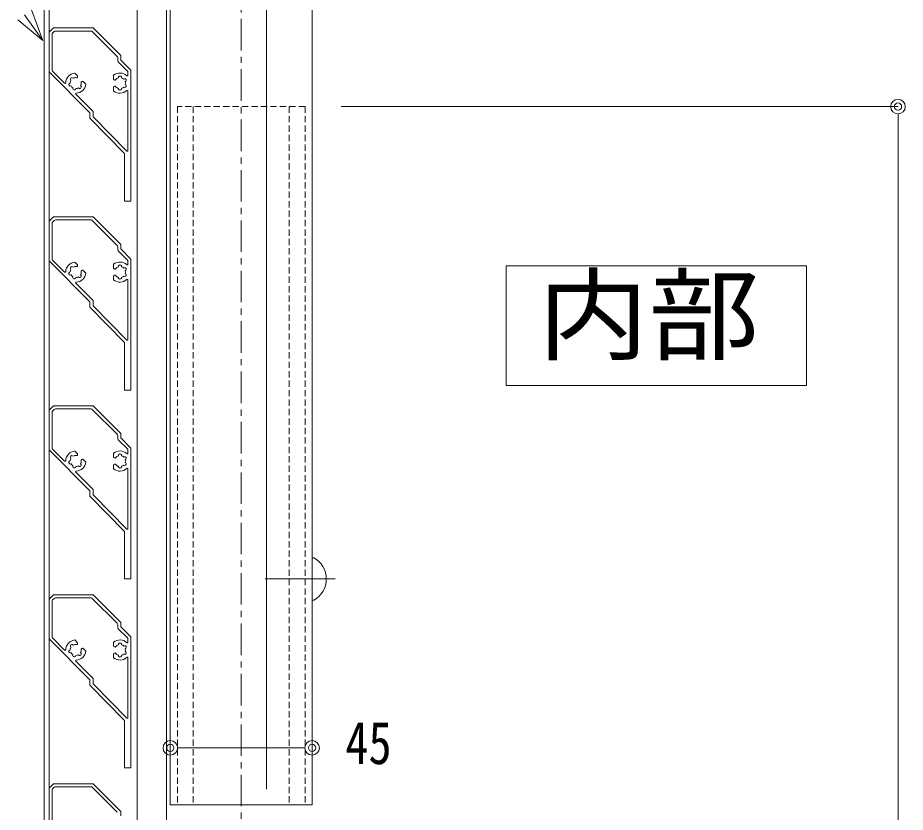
# Model space of a CAD drawing. Units: millimetres, scale not verified. Extents: x -1682 to 1682, y -1188 to 1188.
# Drawn here: x -167.4 to 114.3, y 102 to 354.2 of the extents above; entities that cross this region are included whole.
import ezdxf
from ezdxf.enums import TextEntityAlignment as Align

# ---------------------------------------------------------------- set-up
doc = ezdxf.new("R2010")
doc.units = ezdxf.units.MM
doc.header["$LTSCALE"] = 8
doc.linetypes.add('USER1', pattern=[2, 1.25, -0.25, 0.25, -0.25])
doc.linetypes.add('USER3', pattern=[0.375, 0.25, -0.125])
for name, color, linetype, lineweight in [('0-0_0', 7, 'Continuous', 18), ('0-1_DEFPOINTS', 5, 'Continuous', 18), ('0-4_アンカー', 4, 'USER3', 18), ('0-7_2躯体線', 4, 'Continuous', 18), ('0-8_3中心線', 2, 'USER1', 18), ('0-9_41_U+FF71_U+FF99_U+FF90', 6, 'Continuous', 18), ('0-A_1手摺寸法', 3, 'Continuous', 18), ('0-C_P4-12', 7, 'Continuous', 18), ('1-1_HACH', 7, 'Continuous', 18)]:
    doc.layers.add(name, color=color, linetype=linetype, lineweight=lineweight)
doc.styles.add('ＭＳ ゴシック', font='')
doc.styles.get('ＭＳ ゴシック').set_extended_font_data('MS Gothic')

msp = doc.modelspace()

# ---------------------------------------------------------------- linework, layer by layer
at = {"layer": '0-0_0'}
for p, q in [((-118.928, 596.02), (-118.928, 104.311)), ((-73.928, 596.02), (-73.928, 104.311)), ((-159.378, 346.988), (-165.172, 355.139)), ((-157.428, 349.62), (-156.028, 351.02)), ((-157.428, 349.62), (-157.428, 337.02)), ((-156.281, 349.352), (-155.76, 349.873)), ((-156.028, 351.02), (-143.428, 351.02)), ((-155.406, 350.02), (-144.049, 350.02)), ((-143.695, 349.873), (-135.774, 341.952)), ((-143.428, 351.02), (-134.628, 342.22)), ((-156.428, 348.998), (-156.428, 337.641)), ((-135.628, 341.598), (-135.628, 340.598)), ((-134.628, 342.22), (-134.628, 340.806)), ((-135.481, 340.245), (-132.428, 337.191)), ((-134.628, 340.806), (-131.428, 337.606)), ((-144.428, 324.02), (-157.428, 337.02)), ((-152.466, 333.472), (-156.281, 337.288)), ((-149.28, 336.65), (-148.411, 335.782)), ((-148.426, 335.343), (-148.36, 335.589)), ((-136.928, 335.968), (-136.928, 334.74)), ((-132.428, 337.191), (-132.428, 336.613)), ((-131.428, 337.606), (-131.428, 296.02)), ((-147.054, 333.972), (-146.808, 334.038)), ((-145.747, 333.118), (-146.615, 333.986)), ((-136.607, 334.44), (-136.828, 334.567)), ((-136.607, 332.5), (-136.828, 332.373)), ((-136.928, 330.972), (-136.928, 332.2)), ((-132.428, 330.966), (-132.428, 312.015)), ((-143.428, 324.227), (-143.428, 322.905)), ((112.036, 323.72), (112.036, 321.42)), ((-133.428, 296.02), (-131.428, 296.02)), ((-157.428, 289.62), (-156.028, 291.02)), ((-156.028, 291.02), (-143.428, 291.02)), ((-143.428, 291.02), (-134.628, 282.22)), ((-157.428, 289.62), (-157.428, 277.02)), ((-156.428, 288.998), (-156.428, 277.641)), ((-156.281, 289.352), (-155.76, 289.873)), ((-155.406, 290.02), (-144.049, 290.02)), ((-143.695, 289.873), (-135.774, 281.952)), ((-134.628, 282.22), (-134.628, 280.806)), ((-135.628, 281.598), (-135.628, 280.598)), ((-135.481, 280.245), (-132.428, 277.191)), ((-134.628, 280.806), (-131.428, 277.606)), ((-144.428, 264.02), (-157.428, 277.02)), ((-152.466, 273.472), (-156.281, 277.288)), ((-149.28, 276.65), (-148.411, 275.782)), ((-132.428, 277.191), (-132.428, 276.613)), ((-131.428, 277.606), (-131.428, 236.02)), ((-148.426, 275.343), (-148.36, 275.589)), ((-147.054, 273.972), (-146.808, 274.038)), ((-145.747, 273.118), (-146.615, 273.986)), ((-136.928, 275.968), (-136.928, 274.74)), ((-136.607, 274.44), (-136.828, 274.567)), ((-136.928, 270.972), (-136.928, 272.2)), ((-136.607, 272.5), (-136.828, 272.373)), ((-132.428, 270.966), (-132.428, 252.015)), ((-143.428, 264.227), (-143.428, 262.905)), ((-133.428, 236.02), (-131.428, 236.02)), ((-157.428, 229.62), (-156.028, 231.02)), ((-156.028, 231.02), (-143.428, 231.02)), ((-143.428, 231.02), (-134.628, 222.22)), ((-157.428, 229.62), (-157.428, 217.02)), ((-156.428, 228.998), (-156.428, 217.641)), ((-156.281, 229.352), (-155.76, 229.873)), ((-155.406, 230.02), (-144.049, 230.02)), ((-143.695, 229.873), (-135.774, 221.952)), ((-135.628, 221.598), (-135.628, 220.598)), ((-135.481, 220.245), (-132.428, 217.191)), ((-134.628, 222.22), (-134.628, 220.806)), ((-134.628, 220.806), (-131.428, 217.606)), ((-144.428, 204.02), (-157.428, 217.02)), ((-152.466, 213.472), (-156.281, 217.288)), ((-132.428, 217.191), (-132.428, 216.613)), ((-131.428, 217.606), (-131.428, 176.02)), ((-149.28, 216.65), (-148.411, 215.782)), ((-148.426, 215.343), (-148.36, 215.589)), ((-136.928, 215.968), (-136.928, 214.74)), ((-136.607, 214.44), (-136.828, 214.567)), ((-147.054, 213.972), (-146.808, 214.038)), ((-145.747, 213.118), (-146.615, 213.986)), ((-136.928, 210.972), (-136.928, 212.2)), ((-136.607, 212.5), (-136.828, 212.373)), ((-132.428, 210.966), (-132.428, 192.015)), ((-143.428, 204.227), (-143.428, 202.905)), ((-133.428, 176.02), (-131.428, 176.02)), ((-157.428, 169.62), (-156.028, 171.02)), ((-157.428, 169.62), (-157.428, 157.02)), ((-156.281, 169.352), (-155.76, 169.873)), ((-156.028, 171.02), (-143.428, 171.02)), ((-155.406, 170.02), (-144.049, 170.02)), ((-143.695, 169.873), (-135.774, 161.952)), ((-143.428, 171.02), (-134.628, 162.22)), ((-156.428, 168.998), (-156.428, 157.641)), ((-135.628, 161.598), (-135.628, 160.598)), ((-134.628, 162.22), (-134.628, 160.806)), ((-134.628, 160.806), (-131.428, 157.606)), ((-135.481, 160.245), (-132.428, 157.191)), ((-144.428, 144.02), (-157.428, 157.02)), ((-152.466, 153.472), (-156.281, 157.288)), ((-149.28, 156.65), (-148.411, 155.782)), ((-148.426, 155.343), (-148.36, 155.589)), ((-136.928, 155.968), (-136.928, 154.74)), ((-132.428, 157.191), (-132.428, 156.613)), ((-131.428, 157.606), (-131.428, 116.02)), ((-147.054, 153.972), (-146.808, 154.038)), ((-145.747, 153.118), (-146.615, 153.986)), ((-136.928, 150.972), (-136.928, 152.2)), ((-136.607, 154.44), (-136.828, 154.567)), ((-136.607, 152.5), (-136.828, 152.373)), ((-132.428, 150.966), (-132.428, 132.015)), ((-143.428, 144.227), (-143.428, 142.905)), ((-116.628, 122.397), (-114.328, 122.397)), ((-76.228, 122.397), (-78.528, 122.397)), ((-133.428, 116.02), (-131.428, 116.02)), ((-157.428, 109.62), (-156.028, 111.02)), ((-156.281, 109.352), (-155.76, 109.873)), ((-156.028, 111.02), (-143.428, 111.02)), ((-155.406, 110.02), (-144.049, 110.02)), ((-143.695, 109.873), (-135.774, 101.952)), ((-143.428, 111.02), (-134.628, 102.22)), ((-157.428, 109.62), (-157.428, 97.02)), ((-156.428, 108.998), (-156.428, 97.641)), ((-134.628, 102.22), (-134.628, 100.806))]:
    msp.add_line(p, q, dxfattribs=at)
for points in [[(-162.988, 356.691), (-159.378, 346.988), (-167.356, 353.586)], [(-144.428, 324.02), (-144.428, 322.299), (-133.428, 311.12), (-133.428, 296.02)], [(-144.428, 264.02), (-144.428, 262.299), (-133.428, 251.12), (-133.428, 236.02)], [(-144.428, 204.02), (-144.428, 202.299), (-133.428, 191.12), (-133.428, 176.02)], [(-144.428, 144.02), (-144.428, 142.299), (-133.428, 131.12), (-133.428, 116.02)]]:
    msp.add_lwpolyline(points, dxfattribs=at)
for centre, radius in [((112.036, 326.02), 2.3), ((112.036, 326.02), 1.15), ((-118.928, 122.397), 2.3), ((-73.928, 122.397), 2.3), ((-118.928, 122.397), 1.15), ((-73.928, 122.397), 1.15)]:
    msp.add_circle(centre, radius, dxfattribs=at)
for centre, radius, start, end in [((-155.928, 348.998), 0.5, 135, 180), ((-155.406, 349.52), 0.5, 90, 135), ((-144.049, 349.52), 0.5, 45, 90), ((-136.128, 341.598), 0.5, 0, 45), ((-135.128, 340.598), 0.5, 180, 225), ((-155.928, 337.641), 0.5, 180, 225), ((-148.928, 333.47), 3.2, 96.31781, 177.56845), ((-148.928, 333.47), 1.75, 80.88684, 118.57358), ((-148.619, 335.395), 0.2, 260.88684, 345), ((-148.553, 335.641), 0.2, 345, 45), ((-134.928, 333.47), 3.2, 47.43155, 128.68219), ((-134.928, 335.22), 0.5, 351.78679, 188.21321), ((-132.628, 335.974), 0.2, 227.43155, 0), ((-150.618, 333.017), 0.5, 96.78679, 293.21321), ((-148.928, 333.47), 1.75, 151.42642, 178.57358), ((-150.165, 334.707), 0.5, 36.78679, 233.21321), ((-148.928, 333.47), 1.75, 211.42642, 238.57358), ((-148.928, 333.47), 3.2, 272.43155, 353.68219), ((-147.69, 332.232), 0.5, 216.78679, 53.21321), ((-148.928, 333.47), 1.75, 331.42642, 9.11316), ((-147.002, 333.779), 0.2, 105, 189.11316), ((-146.757, 333.844), 0.2, 45, 105), ((-136.728, 334.74), 0.2, 180, 240), ((-136.507, 334.613), 0.2, 240, 324.11316), ((-136.507, 332.327), 0.2, 35.88684, 120), ((-134.928, 333.47), 1.75, 106.42642, 144.11316), ((-134.928, 333.47), 1.75, 215.88684, 253.57358), ((-134.928, 333.47), 1.75, 46.42642, 73.57358), ((-133.412, 334.345), 0.5, 291.78679, 128.21321), ((-133.412, 332.595), 0.5, 231.78679, 68.21321), ((-134.928, 333.47), 1.75, 346.42642, 13.57358), ((-149.38, 331.779), 0.5, 156.78679, 353.21321), ((-148.783, 330.073), 0.2, 92.43155, 225), ((-148.928, 333.47), 1.75, 271.42642, 298.57358), ((-136.728, 332.2), 0.2, 120, 180), ((-134.928, 333.47), 3.2, 231.31781, 312.56845), ((-134.928, 331.72), 0.5, 171.78679, 8.21321), ((-134.928, 333.47), 1.75, 286.42642, 313.57358), ((-132.628, 330.966), 0.2, 0, 132.56845), ((-143.928, 324.227), 0.5, 0, 45), ((-142.928, 322.905), 0.5, 180, 215.53768), ((-155.928, 288.998), 0.5, 135, 180), ((-155.406, 289.52), 0.5, 90, 135), ((-144.049, 289.52), 0.5, 45, 90), ((-136.128, 281.598), 0.5, 0, 45), ((-135.128, 280.598), 0.5, 180, 225), ((-155.928, 277.641), 0.5, 180, 225), ((-148.928, 273.47), 3.2, 96.31781, 177.56845), ((-134.928, 273.47), 3.2, 47.43155, 128.68219), ((-150.618, 273.017), 0.5, 96.78679, 293.21321), ((-148.928, 273.47), 1.75, 151.42642, 178.57358), ((-150.165, 274.707), 0.5, 36.78679, 233.21321), ((-148.928, 273.47), 1.75, 80.88684, 118.57358), ((-148.619, 275.395), 0.2, 260.88684, 345), ((-148.553, 275.641), 0.2, 345, 45), ((-148.928, 273.47), 1.75, 331.42642, 9.11316), ((-147.002, 273.779), 0.2, 105, 189.11316), ((-146.757, 273.844), 0.2, 45, 105), ((-136.728, 274.74), 0.2, 180, 240), ((-136.507, 274.613), 0.2, 240, 324.11316), ((-134.928, 273.47), 1.75, 106.42642, 144.11316), ((-134.928, 275.22), 0.5, 351.78679, 188.21321), ((-134.928, 273.47), 1.75, 46.42642, 73.57358), ((-133.412, 274.345), 0.5, 291.78679, 128.21321), ((-134.928, 273.47), 1.75, 346.42642, 13.57358), ((-132.628, 275.974), 0.2, 227.43155, 0), ((-148.928, 273.47), 1.75, 211.42642, 238.57358), ((-149.38, 271.779), 0.5, 156.78679, 353.21321), ((-148.928, 273.47), 1.75, 271.42642, 298.57358), ((-148.928, 273.47), 3.2, 272.43155, 353.68219), ((-147.69, 272.232), 0.5, 216.78679, 53.21321), ((-136.728, 272.2), 0.2, 120, 180), ((-134.928, 273.47), 3.2, 231.31781, 312.56845), ((-136.507, 272.327), 0.2, 35.88684, 120), ((-134.928, 273.47), 1.75, 215.88684, 253.57358), ((-134.928, 271.72), 0.5, 171.78679, 8.21321), ((-134.928, 273.47), 1.75, 286.42642, 313.57358), ((-133.412, 272.595), 0.5, 231.78679, 68.21321), ((-132.628, 270.966), 0.2, 0, 132.56845), ((-148.783, 270.073), 0.2, 92.43155, 225), ((-143.928, 264.227), 0.5, 0, 45), ((-142.928, 262.905), 0.5, 180, 215.53768), ((-155.928, 228.998), 0.5, 135, 180), ((-155.406, 229.52), 0.5, 90, 135), ((-144.049, 229.52), 0.5, 45, 90), ((-136.128, 221.598), 0.5, 0, 45), ((-135.128, 220.598), 0.5, 180, 225), ((-155.928, 217.641), 0.5, 180, 225), ((-148.928, 213.47), 3.2, 96.31781, 177.56845), ((-148.928, 213.47), 1.75, 151.42642, 178.57358), ((-150.165, 214.707), 0.5, 36.78679, 233.21321), ((-148.928, 213.47), 1.75, 80.88684, 118.57358), ((-148.619, 215.395), 0.2, 260.88684, 345), ((-148.553, 215.641), 0.2, 345, 45), ((-134.928, 213.47), 3.2, 47.43155, 128.68219), ((-136.728, 214.74), 0.2, 180, 240), ((-136.507, 214.613), 0.2, 240, 324.11316), ((-134.928, 213.47), 1.75, 106.42642, 144.11316), ((-134.928, 215.22), 0.5, 351.78679, 188.21321), ((-134.928, 213.47), 1.75, 46.42642, 73.57358), ((-133.412, 214.345), 0.5, 291.78679, 128.21321), ((-132.628, 215.974), 0.2, 227.43155, 0), ((-150.618, 213.017), 0.5, 96.78679, 293.21321), ((-148.928, 213.47), 1.75, 211.42642, 238.57358), ((-149.38, 211.779), 0.5, 156.78679, 353.21321), ((-148.928, 213.47), 1.75, 271.42642, 298.57358), ((-148.928, 213.47), 3.2, 272.43155, 353.68219), ((-147.69, 212.232), 0.5, 216.78679, 53.21321), ((-148.928, 213.47), 1.75, 331.42642, 9.11316), ((-147.002, 213.779), 0.2, 105, 189.11316), ((-146.757, 213.844), 0.2, 45, 105), ((-136.728, 212.2), 0.2, 120, 180), ((-136.507, 212.327), 0.2, 35.88684, 120), ((-134.928, 213.47), 1.75, 215.88684, 253.57358), ((-134.928, 211.72), 0.5, 171.78679, 8.21321), ((-134.928, 213.47), 1.75, 286.42642, 313.57358), ((-133.412, 212.595), 0.5, 231.78679, 68.21321), ((-134.928, 213.47), 1.75, 346.42642, 13.57358), ((-148.783, 210.073), 0.2, 92.43155, 225), ((-134.928, 213.47), 3.2, 231.31781, 312.56845), ((-132.628, 210.966), 0.2, 0, 132.56845), ((-143.928, 204.227), 0.5, 0, 45), ((-142.928, 202.905), 0.5, 180, 215.53768), ((-155.928, 168.998), 0.5, 135, 180), ((-155.406, 169.52), 0.5, 90, 135), ((-144.049, 169.52), 0.5, 45, 90), ((-136.128, 161.598), 0.5, 0, 45), ((-135.128, 160.598), 0.5, 180, 225), ((-155.928, 157.641), 0.5, 180, 225), ((-148.928, 153.47), 3.2, 96.31781, 177.56845), ((-150.165, 154.707), 0.5, 36.78679, 233.21321), ((-148.928, 153.47), 1.75, 80.88684, 118.57358), ((-148.619, 155.395), 0.2, 260.88684, 345), ((-148.553, 155.641), 0.2, 345, 45), ((-134.928, 153.47), 3.2, 47.43155, 128.68219), ((-134.928, 153.47), 1.75, 106.42642, 144.11316), ((-134.928, 155.22), 0.5, 351.78679, 188.21321), ((-134.928, 153.47), 1.75, 46.42642, 73.57358), ((-132.628, 155.974), 0.2, 227.43155, 0), ((-150.618, 153.017), 0.5, 96.78679, 293.21321), ((-148.928, 153.47), 1.75, 151.42642, 178.57358), ((-148.928, 153.47), 1.75, 211.42642, 238.57358), ((-148.928, 153.47), 3.2, 272.43155, 353.68219), ((-147.69, 152.232), 0.5, 216.78679, 53.21321), ((-148.928, 153.47), 1.75, 331.42642, 9.11316), ((-147.002, 153.779), 0.2, 105, 189.11316), ((-146.757, 153.844), 0.2, 45, 105), ((-136.728, 154.74), 0.2, 180, 240), ((-136.728, 152.2), 0.2, 120, 180), ((-136.507, 154.613), 0.2, 240, 324.11316), ((-136.507, 152.327), 0.2, 35.88684, 120), ((-134.928, 153.47), 1.75, 215.88684, 253.57358), ((-134.928, 153.47), 1.75, 286.42642, 313.57358), ((-133.412, 154.345), 0.5, 291.78679, 128.21321), ((-133.412, 152.595), 0.5, 231.78679, 68.21321), ((-134.928, 153.47), 1.75, 346.42642, 13.57358), ((-149.38, 151.779), 0.5, 156.78679, 353.21321), ((-148.783, 150.073), 0.2, 92.43155, 225), ((-148.928, 153.47), 1.75, 271.42642, 298.57358), ((-134.928, 153.47), 3.2, 231.31781, 312.56845), ((-134.928, 151.72), 0.5, 171.78679, 8.21321), ((-132.628, 150.966), 0.2, 0, 132.56845), ((-143.928, 144.227), 0.5, 0, 45), ((-142.928, 142.905), 0.5, 180, 215.53768), ((-155.406, 109.52), 0.5, 90, 135), ((-144.049, 109.52), 0.5, 45, 90), ((-155.928, 108.998), 0.5, 135, 180)]:
    msp.add_arc(centre, radius, start, end, dxfattribs=at)
at = {"layer": '0-0_0', "color": 4}
for centre, start, end in [((-152.325, 333.614), 225, 357.57254), ((-148.784, 330.073), 92.42746, 225), ((-152.325, 273.614), 225, 357.57254), ((-148.784, 270.073), 92.42746, 225), ((-152.325, 213.614), 225, 357.57254), ((-148.784, 210.073), 92.42746, 225), ((-152.325, 153.614), 225, 357.57254), ((-148.784, 150.073), 92.42746, 225)]:
    msp.add_arc(centre, 0.2, start, end, dxfattribs=at)
at = {"layer": '0-1_DEFPOINTS', "color": 7}
msp.add_line((-118.928, 104.311), (-73.928, 104.311), dxfattribs=at)
at = {"layer": '0-4_アンカー'}
for p, q in [((-116.678, 326.02), (-116.678, 104.311)), ((-76.178, 326.02), (-116.678, 326.02)), ((-111.678, 326.02), (-111.678, 104.311)), ((-81.178, 326.02), (-81.178, 104.311)), ((-76.178, 326.02), (-76.178, 104.311))]:
    msp.add_line(p, q, dxfattribs=at)
at = {"layer": '0-7_2躯体線'}
for p, q in [((-73.928, 169.27), (-73.928, 182.77)), ((-73.428, 182.77), (-73.928, 182.77)), ((-88.868, 176.02), (-66.611, 176.02)), ((-73.428, 169.27), (-73.928, 169.27))]:
    msp.add_line(p, q, dxfattribs=at)
msp.add_arc((-77.123, 176.02), 7.695, 298.69866, 61.30134, dxfattribs=at)
at = {"layer": '0-8_3中心線'}
msp.add_line((-96.428, 657.868), (-96.428, -887.104), dxfattribs=at)
at = {"layer": '0-9_41_U+FF71_U+FF99_U+FF90'}
for p, q in [((-158.928, 591.02), (-158.928, -401.98)), ((-157.428, -403.48), (-157.428, 591.02)), ((-129.428, -423.98), (-129.428, 591.02)), ((-120.178, -423.98), (-120.178, 591.02)), ((-88.428, 109.311), (-88.428, 591.02))]:
    msp.add_line(p, q, dxfattribs=at)
at = {"layer": '0-A_1手摺寸法'}
for p, q in [((-64.678, 326.02), (112.036, 326.02)), ((112.036, 321.42), (112.036, -469.38)), ((-118.928, 115.811), (-118.928, 122.397)), ((-114.328, 122.397), (-78.528, 122.397)), ((-73.928, 115.811), (-73.928, 122.397))]:
    msp.add_line(p, q, dxfattribs=at)
at = {"layer": '0-C_P4-12'}
msp.add_line((-12.38, 275.433), (-12.38, 237.422), dxfattribs=at)
msp.add_lwpolyline([(-12.38, 237.422), (82.946, 237.422), (82.946, 275.433), (-12.38, 275.433)], dxfattribs=at)
at = {"layer": '1-1_HACH'}
for p, q in [((-155.76, 349.873), (-156.281, 349.352)), ((-144.049, 350.02), (-155.406, 350.02)), ((-135.774, 341.952), (-143.695, 349.873)), ((-156.428, 348.998), (-156.428, 337.641)), ((-135.628, 340.598), (-135.628, 341.598)), ((-132.428, 337.191), (-135.481, 340.245)), ((-156.281, 337.288), (-152.466, 333.472)), ((-132.428, 335.974), (-132.428, 337.191)), ((-148.925, 329.931), (-143.574, 324.58)), ((-143.428, 324.227), (-143.428, 322.905)), ((-143.334, 322.614), (-132.746, 311.854)), ((-156.428, 288.998), (-156.428, 277.641)), ((-155.76, 289.873), (-156.281, 289.352)), ((-144.049, 290.02), (-155.406, 290.02)), ((-135.774, 281.952), (-143.695, 289.873)), ((-135.628, 280.598), (-135.628, 281.598)), ((-132.428, 277.191), (-135.481, 280.245)), ((-156.281, 277.288), (-152.466, 273.472)), ((-132.428, 275.974), (-132.428, 277.191)), ((-148.925, 269.931), (-143.574, 264.58)), ((-143.428, 264.227), (-143.428, 262.905)), ((-143.334, 262.614), (-132.746, 251.854)), ((-156.428, 228.998), (-156.428, 217.641)), ((-155.76, 229.873), (-156.281, 229.352)), ((-144.049, 230.02), (-155.406, 230.02)), ((-135.774, 221.952), (-143.695, 229.873)), ((-135.628, 220.598), (-135.628, 221.598)), ((-132.428, 217.191), (-135.481, 220.245)), ((-156.281, 217.288), (-152.466, 213.472)), ((-132.428, 215.974), (-132.428, 217.191)), ((-148.925, 209.931), (-143.574, 204.58)), ((-143.428, 204.227), (-143.428, 202.905)), ((-143.334, 202.614), (-132.746, 191.854)), ((-155.76, 169.873), (-156.281, 169.352)), ((-144.049, 170.02), (-155.406, 170.02)), ((-135.774, 161.952), (-143.695, 169.873)), ((-156.428, 168.998), (-156.428, 157.641)), ((-135.628, 160.598), (-135.628, 161.598)), ((-132.428, 157.191), (-135.481, 160.245)), ((-156.281, 157.288), (-152.466, 153.472)), ((-132.428, 155.974), (-132.428, 157.191)), ((-148.925, 149.931), (-143.574, 144.58)), ((-143.428, 144.227), (-143.428, 142.905)), ((-143.334, 142.614), (-132.746, 131.854)), ((-155.76, 109.873), (-156.281, 109.352)), ((-144.049, 110.02), (-155.406, 110.02)), ((-135.774, 101.952), (-143.695, 109.873)), ((-156.428, 108.998), (-156.428, 97.641))]:
    msp.add_line(p, q, dxfattribs=at)
at = {"layer": '1-1_HACH', "color": 5}
for p, q in [((-146.533, 333.894), (-146.528, 333.899)), ((-146.533, 273.894), (-146.528, 273.899)), ((-146.533, 213.894), (-146.528, 213.899)), ((-146.533, 153.894), (-146.528, 153.899))]:
    msp.add_line(p, q, dxfattribs=at)
at = {"layer": '1-1_HACH'}
for centre, radius, start, end in [((-155.928, 348.998), 0.5, 135, 180), ((-155.406, 349.52), 0.5, 90, 135), ((-144.049, 349.52), 0.5, 45, 90), ((-136.128, 341.598), 0.5, 0, 45), ((-135.128, 340.598), 0.5, 180, 225), ((-155.928, 337.641), 0.5, 180, 225), ((-143.928, 324.227), 0.5, 0, 45), ((-132.628, 312.015), 0.2, 215.53768, 0), ((-155.928, 288.998), 0.5, 135, 180), ((-155.406, 289.52), 0.5, 90, 135), ((-144.049, 289.52), 0.5, 45, 90), ((-136.128, 281.598), 0.5, 0, 45), ((-135.128, 280.598), 0.5, 180, 225), ((-155.928, 277.641), 0.5, 180, 225), ((-143.928, 264.227), 0.5, 0, 45), ((-132.628, 252.015), 0.2, 215.53768, 0), ((-155.928, 228.998), 0.5, 135, 180), ((-155.406, 229.52), 0.5, 90, 135), ((-144.049, 229.52), 0.5, 45, 90), ((-136.128, 221.598), 0.5, 0, 45), ((-135.128, 220.598), 0.5, 180, 225), ((-155.928, 217.641), 0.5, 180, 225), ((-143.928, 204.227), 0.5, 0, 45), ((-132.628, 192.015), 0.2, 215.53768, 0), ((-155.928, 168.998), 0.5, 135, 180), ((-155.406, 169.52), 0.5, 90, 135), ((-144.049, 169.52), 0.5, 45, 90), ((-136.128, 161.598), 0.5, 0, 45), ((-135.128, 160.598), 0.5, 180, 225), ((-155.928, 157.641), 0.5, 180, 225), ((-143.928, 144.227), 0.5, 0, 45), ((-132.628, 132.015), 0.2, 215.53768, 0), ((-155.406, 109.52), 0.5, 90, 135), ((-144.049, 109.52), 0.5, 45, 90), ((-155.928, 108.998), 0.5, 135, 180)]:
    msp.add_arc(centre, radius, start, end, dxfattribs=at)

# ---------------------------------------------------------------- texts
at = {"layer": '0-A_1手摺寸法', "color": 7, "style": 'ＭＳ ゴシック', "width": 0.8}
msp.add_text('45', height=13.49, dxfattribs=at).set_placement((-63.376, 113.197), align=Align.BOTTOM_LEFT)
at = {"layer": '0-C_P4-12', "style": 'ＭＳ ゴシック', "width": 1.1}
msp.add_text('内部', height=23.46, dxfattribs=at).set_placement((-2.32, 241.055), align=Align.BOTTOM_LEFT)

doc.saveas('drawing.dxf')
